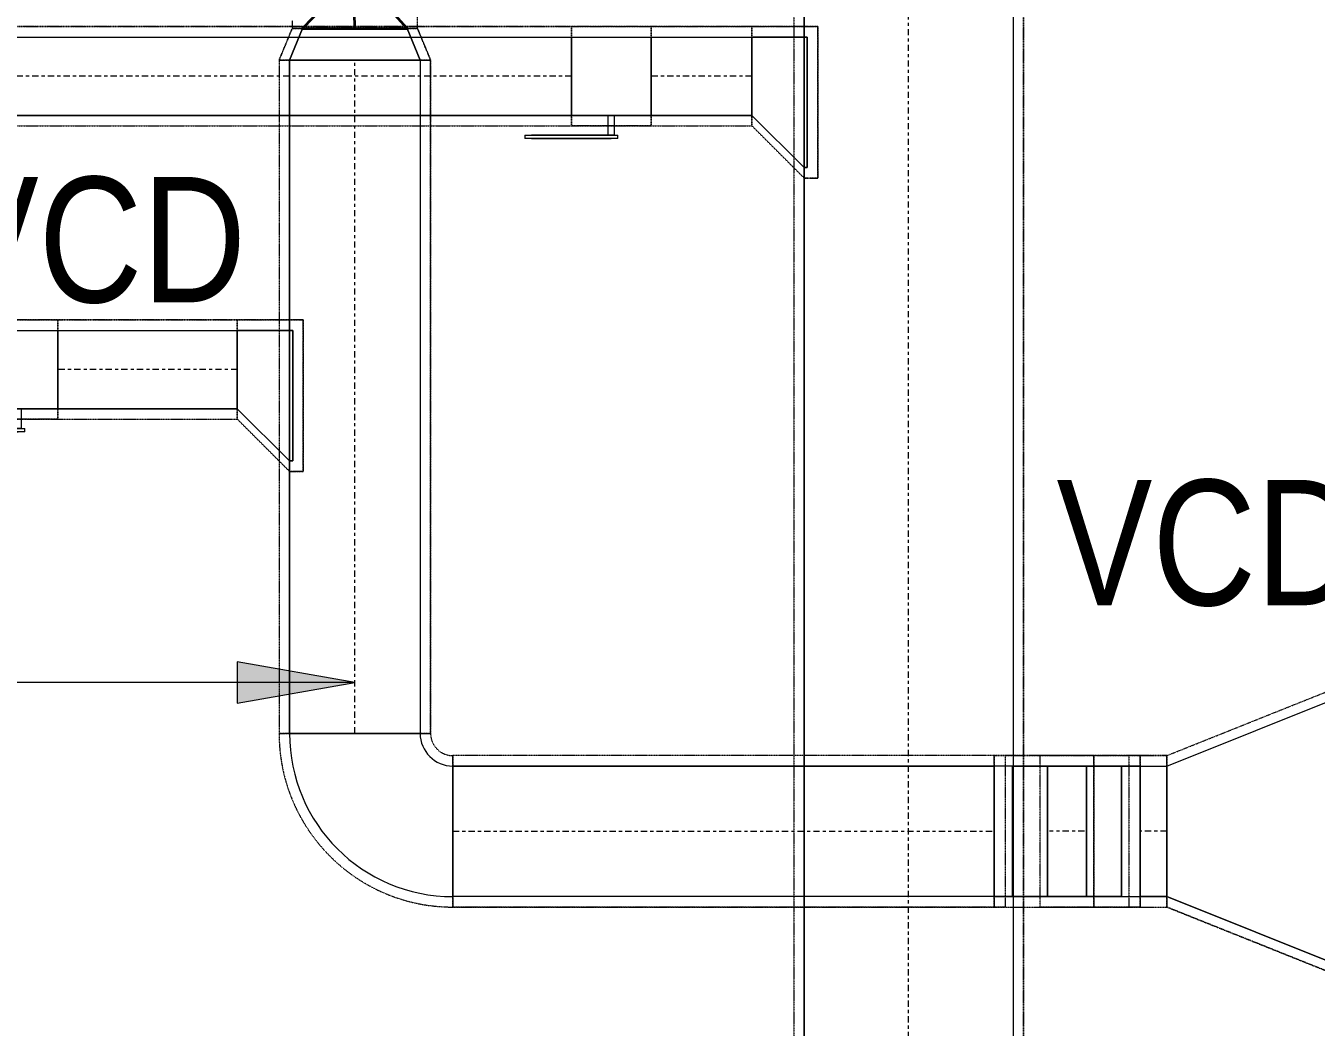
# Model space of a CAD drawing. Header units: inches. Extents: x -83664 to 20107, y -47222 to 19398.
# Drawn here: x -22907 to -20437, y -13495 to -11578 of the extents above; entities that cross this region are included whole.
import ezdxf

# ---------------------------------------------------------------- set-up
doc = ezdxf.new("R2010")
doc.units = ezdxf.units.IN
doc.header["$MEASUREMENT"] = 0
doc.linetypes.add('Center', pattern=[29.999999, 12, -6, 6, -6])
doc.linetypes.add('Hidden 0_50', pattern=[1.0584, 0.5292, -0.5292])
for name, color, linetype, lineweight in [('G-ANNO-TEXT', 7, 'Continuous', 9), ('M-HVAC-DUCT-CNTR', 7, 'Center', 9), ('M-HVAC-DUCT-IDEN', 7, 'Continuous', 18)]:
    doc.layers.add(name, color=color, linetype=linetype, lineweight=lineweight)
doc.layers.add('M-HVAC-DUCT', color=7, linetype='Continuous', lineweight=9, true_color=0xffe97f)
doc.layers.add('M-HVAC-DUCT-PATT', color=7, linetype='Continuous', lineweight=35, true_color=0x007f00)
doc.styles.add('Arial Narrow_21', font='ARIALN.TTF', dxfattribs={"height": 240})

# ---------------------------------------------------------------- blocks, each defined once
blk = doc.blocks.new('M_Rectangular Tap - Beveled - Standard-7247096-FIRST FLOOR AC CONDITIONING LAYOUT - PART A')
at = {"layer": 'M-HVAC-DUCT', "color": 6, "true_color": 0xff00ff}
for p, q in [((100, 75), (-6.096, 75)), ((-6.096, 75), (100, 75)), ((-6.096, 75), (-6.096, -175)), ((-6.096, -175), (-6.096, 75)), ((100, 75), (100, -75)), ((100, -75), (100, 75)), ((0, -175), (100, -75)), ((0, -175), (100, -75)), ((-6.096, -175), (0, -175)), ((0, -175), (-6.096, -175))]:
    blk.add_line(p, q, dxfattribs=at)
blk = doc.blocks.new('M_Rectangular to Round Transition - Angle - 45 Degree-7607740-FIRST FLOOR AC CONDITIONING LAYOUT - PART A')
at = {"layer": 'M-HVAC-DUCT', "color": 6, "true_color": 0xff00ff}
for p, q in [((0, 125), (60.4, 100)), ((60.4, 100), (0, 125)), ((0, 125), (0, -125)), ((0, -125), (0, 125)), ((60.4, 0), (60.4, 100)), ((60.4, 0), (60.4, 100)), ((60.4, -100), (60.4, 0)), ((60.4, -100), (60.4, 0)), ((0, -125), (60.4, -100)), ((60.4, -100), (0, -125))]:
    blk.add_line(p, q, dxfattribs=at)
blk = doc.blocks.new('M_Rectangular Transition - Length - Standard-8295169-FIRST FLOOR AC CONDITIONING LAYOUT - PART A')
at = {"layer": 'M-HVAC-DUCT', "color": 6, "true_color": 0xff00ff}
for p, q in [((0, 125), (375, 275)), ((0, 125), (375, 275)), ((375, -275), (375, 275)), ((375, 275), (375, -275)), ((0, 125), (0, -125)), ((0, -125), (0, 125)), ((0, -125), (375, -275)), ((375, -275), (0, -125))]:
    blk.add_line(p, q, dxfattribs=at)
blk = doc.blocks.new('M_Rec Tap - Beveled - Standard-7691862-FIRST FLOOR AC CONDITIONING LAYOUT - PART A')
at = {"layer": 'M-HVAC-DUCT', "color": 30, "true_color": 0xff7f00}
for p, q in [((100, 75), (-6.096, 75)), ((-6.096, 75), (100, 75)), ((-6.096, 75), (-6.096, -175)), ((-6.096, -175), (-6.096, 75)), ((100, 75), (100, -75)), ((100, -75), (100, 75)), ((0, -175), (100, -75)), ((0, -175), (100, -75)), ((-6.096, -175), (0, -175)), ((0, -175), (-6.096, -175))]:
    blk.add_line(p, q, dxfattribs=at)
blk = doc.blocks.new('TEMW-ME-DMP-Volume Control Damper - Standard-V106-FIRST FLOOR AC CONDITIONING LAYOUT - PART A')
at = {"layer": 'M-HVAC-DUCT', "color": 6, "true_color": 0xff00ff}
for p, q in [((-165.1, 113.1), (-165.1, 119.45)), ((-152.4, 119.45), (-165.1, 119.45)), ((-165.1, 113.1), (-152.4, 113.1)), ((0, 119.45), (-152.4, 119.45)), ((-152.4, 119.45), (0, 119.45)), ((0, 113.1), (-152.4, 113.1)), ((-152.4, 113.1), (0, 113.1)), ((-6.35, 75), (-6.35, 113.1)), ((6.35, 113.1), (-6.35, 113.1)), ((6.35, 113.1), (-6.35, 113.1)), ((12.7, 119.45), (0, 119.45)), ((0, 113.1), (12.7, 113.1)), ((6.35, 113.1), (6.35, 75)), ((12.7, 119.45), (12.7, 113.1)), ((-76.2, 75), (-76.2, -75)), ((-76.2, -75), (-76.2, 75)), ((76.2, 75), (-76.2, 75)), ((-76.2, 75), (76.2, 75)), ((-76.2, 75), (76.2, 75)), ((-6.35, 75), (6.35, 75)), ((-6.35, 75), (6.35, 75)), ((76.2, 75), (76.2, -75)), ((76.2, -75), (76.2, 75)), ((-76.2, -75), (76.2, -75)), ((-76.2, -75), (76.2, -75)), ((-76.2, -75), (76.2, -75))]:
    blk.add_line(p, q, dxfattribs=at)
blk = doc.blocks.new('TEMW-ME-DMP-Volume Control Damper - Standard-7421030-FIRST FLOOR AC CONDITIONING LAYOUT - PART A')
at = {"layer": 'M-HVAC-DUCT', "color": 30, "true_color": 0xff7f00}
for p, q in [((-165.1, 113.1), (-165.1, 119.45)), ((-152.4, 119.45), (-165.1, 119.45)), ((-165.1, 113.1), (-152.4, 113.1)), ((0, 119.45), (-152.4, 119.45)), ((-152.4, 119.45), (0, 119.45)), ((0, 113.1), (-152.4, 113.1)), ((-152.4, 113.1), (0, 113.1)), ((-6.35, 75), (-6.35, 113.1)), ((6.35, 113.1), (-6.35, 113.1)), ((6.35, 113.1), (-6.35, 113.1)), ((12.7, 119.45), (0, 119.45)), ((0, 113.1), (12.7, 113.1)), ((6.35, 113.1), (6.35, 75)), ((12.7, 119.45), (12.7, 113.1)), ((-76.2, 75), (-76.2, -75)), ((-76.2, -75), (-76.2, 75)), ((76.2, 75), (-76.2, 75)), ((-76.2, 75), (76.2, 75)), ((-76.2, 75), (76.2, 75)), ((-6.35, 75), (6.35, 75)), ((-6.35, 75), (6.35, 75)), ((76.2, 75), (76.2, -75)), ((76.2, -75), (76.2, 75)), ((-76.2, -75), (76.2, -75)), ((-76.2, -75), (76.2, -75)), ((-76.2, -75), (76.2, -75))]:
    blk.add_line(p, q, dxfattribs=at)
blk = doc.blocks.new('M_Rectangular Elbow - Radius - 0_75 W-9026172-FIRST FLOOR AC CONDITIONING LAYOUT - PART A')
at = {"layer": 'M-HVAC-DUCT', "color": 6, "true_color": 0xff00ff}
for p, q in [((130646.7, 85377), (130505.3, 85377)), ((130505.3, 85377), (130505.3, 85127)), ((130505.3, 85377), (130682.1, 85377)), ((130646.7, 85127), (130646.7, 85377)), ((130682.1, 85377), (130646.7, 85377)), ((130682.1, 85377), (130682.1, 85127)), ((130682.1, 85127), (130682.1, 85377)), ((130505.3, 85127), (130646.7, 85127)), ((130505.3, 85127), (130682.1, 85127)), ((130646.7, 85127), (130682.1, 85127))]:
    blk.add_line(p, q, dxfattribs=at)
blk = doc.blocks.new('M_Rectangular Elbow - Radius - 0_75 W-V60-FIRST FLOOR AC CONDITIONING LAYOUT - PART A')
at = {"layer": 'M-HVAC-DUCT', "color": 6, "true_color": 0xff00ff}
for p, q in [((-125, 187.5), (125, 187.5)), ((125, 187.5), (-125, 187.5)), ((-187.5, 125), (-187.5, -125)), ((-187.5, -125), (-187.5, 125))]:
    blk.add_line(p, q, dxfattribs=at)
for radius, end in [(62.5, 360), (62.5, 0), (312.5, 0), (312.5, 0)]:
    blk.add_arc((-187.5, 187.5), radius, 270, end, dxfattribs=at)
blk = doc.blocks.new('M_Rectangular Elbow - Radius - 0_75 W-V179-FIRST FLOOR AC CONDITIONING LAYOUT - PART A')
at = {"layer": 'M-HVAC-DUCT', "color": 6, "true_color": 0xff00ff}
for p, q in [((130402.8, 85127), (130402.8, 85377)), ((130402.8, 85377), (130402.8, 85127)), ((130438.2, 85377), (130402.8, 85377)), ((130579.6, 85377), (130402.8, 85377)), ((130438.2, 85127), (130438.2, 85377)), ((130438.2, 85377), (130579.6, 85377)), ((130579.6, 85377), (130579.6, 85127)), ((130402.8, 85127), (130438.2, 85127)), ((130579.6, 85127), (130402.8, 85127)), ((130579.6, 85127), (130438.2, 85127))]:
    blk.add_line(p, q, dxfattribs=at)
blk = doc.blocks.new('TEMW-SMBZ-HO-BM-HVAC-00002_rvt-1-FIRST FLOOR AC CONDITIONING LAYOUT - PART A')
at = {"layer": 'M-HVAC-DUCT', "color": 30, "linetype": 'Hidden 0_50', "true_color": 0xff7f00}
for p, q in [((130019.3, 87517.8), (130019.3, 83056.1)), ((130019.3, 87517.8), (130019.3, 83056.1)), ((130459.3, 83056.1), (130459.3, 87517.8)), ((130459.3, 87517.8), (130459.3, 83056.1)), ((129593.9, 86792.7), (126619.3, 86792.7)), ((126619.3, 86792.7), (129593.9, 86792.7)), ((129593.9, 86792.7), (129593.9, 86602.7)), ((129593.9, 86602.7), (129593.9, 86792.7)), ((129746.3, 86792.7), (129593.9, 86792.7)), ((129593.9, 86792.7), (129593.9, 86602.7)), ((129593.9, 86602.7), (129593.9, 86792.7)), ((129593.9, 86792.7), (129746.3, 86792.7)), ((129746.3, 86602.7), (129746.3, 86792.7)), ((129746.3, 86792.7), (129746.3, 86602.7)), ((129746.3, 86792.7), (129746.3, 86602.7)), ((129746.3, 86602.7), (129746.3, 86792.7)), ((129939.3, 86792.7), (129746.3, 86792.7)), ((129746.3, 86792.7), (129939.3, 86792.7)), ((129939.3, 86792.7), (130065.3, 86792.7)), ((129939.3, 86602.7), (129939.3, 86792.7)), ((129939.3, 86792.7), (129939.3, 86602.7)), ((130065.3, 86792.7), (129939.3, 86792.7)), ((129939.3, 86792.7), (129939.3, 86602.7)), ((129939.3, 86602.7), (129939.3, 86792.7)), ((130065.3, 86792.7), (130065.3, 86502.7)), ((130065.3, 86502.7), (130065.3, 86792.7)), ((126619.3, 86602.7), (129593.9, 86602.7)), ((126619.3, 86602.7), (129593.9, 86602.7)), ((129593.9, 86602.7), (129746.3, 86602.7)), ((129746.3, 86602.7), (129593.9, 86602.7)), ((129746.3, 86602.7), (129939.3, 86602.7)), ((129746.3, 86602.7), (129939.3, 86602.7)), ((130039.3, 86502.7), (129939.3, 86602.7)), ((129939.3, 86602.7), (130039.3, 86502.7)), ((130065.3, 86502.7), (130039.3, 86502.7)), ((130039.3, 86502.7), (130065.3, 86502.7))]:
    blk.add_line(p, q, dxfattribs=at)
at = {"layer": 'M-HVAC-DUCT', "color": 30, "true_color": 0xff7f00}
for p, q in [((130039.3, 83056.1), (130039.3, 87517.8)), ((130039.3, 87517.8), (130039.3, 83056.1)), ((130439.3, 87517.8), (130439.3, 83056.1)), ((130439.3, 87517.8), (130439.3, 83056.1)), ((126619.3, 86772.7), (129593.9, 86772.7)), ((126619.3, 86772.7), (129593.9, 86772.7)), ((129593.9, 86622.7), (129593.9, 86772.7)), ((129593.9, 86772.7), (129593.9, 86622.7)), ((129746.3, 86622.7), (129746.3, 86772.7)), ((129746.3, 86772.7), (129746.3, 86622.7)), ((129746.3, 86772.7), (129939.3, 86772.7)), ((129746.3, 86772.7), (129939.3, 86772.7)), ((129939.3, 86622.7), (129939.3, 86772.7)), ((129939.3, 86772.7), (129939.3, 86622.7)), ((130039.3, 86772.7), (130039.3, 86522.7)), ((130039.3, 86772.7), (130045.3, 86772.7)), ((130045.3, 86772.7), (130039.3, 86772.7)), ((130039.3, 86772.7), (130039.3, 86522.7)), ((130045.3, 86772.7), (130045.3, 86522.7)), ((130045.3, 86772.7), (130045.3, 86522.7)), ((129593.9, 86622.7), (126619.3, 86622.7)), ((126619.3, 86622.7), (129593.9, 86622.7)), ((129939.3, 86622.7), (129746.3, 86622.7)), ((129746.3, 86622.7), (129939.3, 86622.7)), ((130045.3, 86522.7), (130039.3, 86522.7)), ((130039.3, 86522.7), (130045.3, 86522.7))]:
    blk.add_line(p, q, dxfattribs=at)
at = {"layer": 'M-HVAC-DUCT', "color": 6, "linetype": 'Hidden 0_50', "true_color": 0xff00ff}
for p, q in [((129299.4, 86788.9), (129299.4, 86812.1)), ((129034.4, 86728.5), (129059.4, 86788.9)), ((129059.4, 86788.9), (129034.4, 86728.5)), ((129059.4, 86804.7), (129059.4, 86788.9)), ((129059.4, 86788.9), (129299.4, 86788.9)), ((129059.4, 86788.9), (129299.4, 86788.9)), ((129179.4, 86788.9), (129059.4, 86788.9)), ((129179.4, 86788.9), (129059.4, 86788.9)), ((129299.4, 86788.9), (129179.4, 86788.9)), ((129299.4, 86788.9), (129179.4, 86788.9)), ((129324.4, 86728.5), (129299.4, 86788.9)), ((129299.4, 86788.9), (129324.4, 86728.5)), ((129324.4, 86728.5), (129034.4, 86728.5)), ((129034.4, 86728.5), (129324.4, 86728.5)), ((129034.4, 86728.5), (129034.4, 85439.5)), ((129034.4, 86728.5), (129034.4, 85439.5)), ((129324.4, 86728.5), (129034.4, 86728.5)), ((129034.4, 86728.5), (129324.4, 86728.5)), ((129324.4, 85439.5), (129324.4, 86728.5)), ((129324.4, 86728.5), (129324.4, 85439.5)), ((128611, 86231.1), (128458.6, 86231.1)), ((128458.6, 86231.1), (128611, 86231.1)), ((128611, 86041.1), (128611, 86231.1)), ((128611, 86231.1), (128611, 86041.1)), ((128611, 86231.1), (128611, 86041.1)), ((128611, 86041.1), (128611, 86231.1)), ((128954.4, 86231.1), (128611, 86231.1)), ((128611, 86231.1), (128954.4, 86231.1)), ((128954.4, 86231.1), (129080.4, 86231.1)), ((128954.4, 86041.1), (128954.4, 86231.1)), ((128954.4, 86231.1), (128954.4, 86041.1)), ((129080.4, 86231.1), (128954.4, 86231.1)), ((128954.4, 86231.1), (128954.4, 86041.1)), ((128954.4, 86041.1), (128954.4, 86231.1)), ((129080.4, 86231.1), (129080.4, 85941.1)), ((129080.4, 85941.1), (129080.4, 86231.1)), ((128458.6, 86041.1), (128611, 86041.1)), ((128611, 86041.1), (128458.6, 86041.1)), ((128611, 86041.1), (128954.4, 86041.1)), ((128611, 86041.1), (128954.4, 86041.1)), ((129054.4, 85941.1), (128954.4, 86041.1)), ((128954.4, 86041.1), (129054.4, 85941.1)), ((129080.4, 85941.1), (129054.4, 85941.1)), ((129054.4, 85941.1), (129080.4, 85941.1)), ((130733.4, 85397), (131108.4, 85547)), ((130733.4, 85397), (131108.4, 85547)), ((129324.4, 85439.5), (129034.4, 85439.5)), ((129034.4, 85439.5), (129324.4, 85439.5)), ((129324.4, 85439.5), (129034.4, 85439.5)), ((129034.4, 85439.5), (129324.4, 85439.5)), ((129366.9, 85107), (129366.9, 85397)), ((129366.9, 85397), (129366.9, 85107)), ((130402.8, 85397), (129366.9, 85397)), ((130402.8, 85397), (129366.9, 85397)), ((129366.9, 85107), (129366.9, 85397)), ((129366.9, 85397), (129366.9, 85107)), ((130402.8, 85107), (130402.8, 85397)), ((130402.8, 85397), (130402.8, 85107)), ((130593.8, 85397), (130402.8, 85397)), ((130402.8, 85397), (130424, 85397)), ((130402.8, 85107), (130402.8, 85397)), ((130402.8, 85397), (130402.8, 85107)), ((130593.8, 85397), (130424, 85397)), ((130424, 85397), (130424, 85107)), ((130424, 85397), (130491.2, 85397)), ((130593.8, 85397), (130424, 85397)), ((130424, 85397), (130424, 85107)), ((130682.1, 85397), (130491.2, 85397)), ((130491.2, 85397), (130660.9, 85397)), ((130491.2, 85107), (130491.2, 85397)), ((130491.2, 85107), (130491.2, 85397)), ((130491.2, 85397), (130660.9, 85397)), ((130593.8, 85107), (130593.8, 85397)), ((130660.9, 85397), (130593.8, 85397)), ((130593.8, 85397), (130593.8, 85107)), ((130660.9, 85397), (130682.1, 85397)), ((130660.9, 85397), (130660.9, 85107)), ((130660.9, 85397), (130660.9, 85107)), ((130682.1, 85397), (130682.1, 85107)), ((130682.1, 85107), (130682.1, 85397)), ((130733.4, 85397), (130682.1, 85397)), ((130682.1, 85397), (130733.4, 85397)), ((130682.1, 85107), (130682.1, 85397)), ((130682.1, 85107), (130682.1, 85397)), ((130733.4, 85397), (130733.4, 85107)), ((130733.4, 85107), (130733.4, 85397)), ((130733.4, 85397), (130733.4, 85107)), ((130733.4, 85107), (130733.4, 85397)), ((129366.9, 85107), (130402.8, 85107)), ((130402.8, 85107), (129366.9, 85107)), ((130424, 85107), (130402.8, 85107)), ((130402.8, 85107), (130593.8, 85107)), ((130424, 85107), (130593.8, 85107)), ((130424, 85107), (130491.2, 85107)), ((130424, 85107), (130593.8, 85107)), ((130660.9, 85107), (130491.2, 85107)), ((130491.2, 85107), (130682.1, 85107)), ((130660.9, 85107), (130491.2, 85107)), ((130593.8, 85107), (130660.9, 85107)), ((130682.1, 85107), (130660.9, 85107)), ((130682.1, 85107), (130733.4, 85107)), ((130682.1, 85107), (130733.4, 85107)), ((130733.4, 85107), (131108.4, 84957)), ((131108.4, 84957), (130733.4, 85107))]:
    blk.add_line(p, q, dxfattribs=at)
at = {"layer": 'M-HVAC-DUCT', "color": 6, "true_color": 0xff00ff}
for p, q in [((129054.4, 86728.5), (129304.4, 86728.5)), ((129304.4, 86728.5), (129054.4, 86728.5)), ((129054.4, 85439.5), (129054.4, 86728.5)), ((129054.4, 86728.5), (129054.4, 85439.5)), ((129304.4, 86728.5), (129304.4, 85439.5)), ((129304.4, 86728.5), (129304.4, 85439.5)), ((128611, 86061.1), (128611, 86211.1)), ((128611, 86211.1), (128611, 86061.1)), ((128611, 86211.1), (128954.4, 86211.1)), ((128611, 86211.1), (128954.4, 86211.1)), ((128954.4, 86061.1), (128954.4, 86211.1)), ((128954.4, 86211.1), (128954.4, 86061.1)), ((129054.4, 86211.1), (129054.4, 85961.1)), ((129054.4, 86211.1), (129060.4, 86211.1)), ((129060.4, 86211.1), (129054.4, 86211.1)), ((129054.4, 85961.1), (129054.4, 86211.1)), ((129060.4, 86211.1), (129060.4, 85961.1)), ((129060.4, 85961.1), (129060.4, 86211.1)), ((128954.4, 86061.1), (128611, 86061.1)), ((128611, 86061.1), (128954.4, 86061.1)), ((129060.4, 85961.1), (129054.4, 85961.1)), ((129054.4, 85961.1), (129060.4, 85961.1)), ((129054.4, 85439.5), (129304.4, 85439.5)), ((129304.4, 85439.5), (129054.4, 85439.5)), ((129366.9, 85377), (129366.9, 85127)), ((129366.9, 85127), (129366.9, 85377)), ((129366.9, 85377), (130402.8, 85377)), ((130402.8, 85377), (129366.9, 85377)), ((130402.8, 85377), (130402.8, 85127)), ((130402.8, 85127), (130402.8, 85377)), ((130579.6, 85377), (130438.2, 85377)), ((130438.2, 85377), (130438.2, 85127)), ((130438.2, 85377), (130505.3, 85377)), ((130505.3, 85127), (130505.3, 85377)), ((130505.3, 85377), (130646.7, 85377)), ((130579.6, 85127), (130579.6, 85377)), ((130579.6, 85377), (130646.7, 85377)), ((130646.7, 85377), (130646.7, 85127)), ((130682.1, 85127), (130682.1, 85377)), ((130682.1, 85377), (130682.1, 85127)), ((130682.1, 85377), (130733.4, 85377)), ((130682.1, 85377), (130733.4, 85377)), ((130733.4, 85127), (130733.4, 85377)), ((130733.4, 85377), (130733.4, 85127)), ((130402.8, 85127), (129366.9, 85127)), ((130402.8, 85127), (129366.9, 85127)), ((130438.2, 85127), (130579.6, 85127)), ((130505.3, 85127), (130438.2, 85127)), ((130646.7, 85127), (130505.3, 85127)), ((130579.6, 85127), (130646.7, 85127)), ((130733.4, 85127), (130682.1, 85127)), ((130682.1, 85127), (130733.4, 85127))]:
    blk.add_line(p, q, dxfattribs=at)
at = {"layer": 'M-HVAC-DUCT', "color": 6, "linetype": 'Hidden 0_50', "true_color": 0xff00ff}
for radius in [332.5, 332.5, 42.5, 42.5]:
    blk.add_arc((129366.9, 85439.5), radius, 180, 270, dxfattribs=at)
at = {"layer": 'M-HVAC-DUCT-CNTR', "color": 30, "true_color": 0xff7f00}
for p, q in [((130239.3, 83056.1), (130239.3, 87517.8)), ((129593.9, 86697.7), (126619.3, 86697.7)), ((129939.3, 86697.7), (129746.3, 86697.7))]:
    blk.add_line(p, q, dxfattribs=at)
at = {"layer": 'M-HVAC-DUCT-CNTR', "color": 6, "true_color": 0xff00ff}
for p, q in [((129179.4, 85439.5), (129179.4, 86728.5)), ((128954.4, 86136.1), (128611, 86136.1)), ((129366.9, 85252), (130402.8, 85252)), ((130576, 85252), (130508.9, 85252)), ((130733.4, 85252), (130682.1, 85252))]:
    blk.add_line(p, q, dxfattribs=at)
at = {"layer": 'M-HVAC-DUCT-CNTR', "color": 6, "linetype": 'Continuous', "lineweight": 35, "true_color": 0xff00ff}
blk.add_open_spline([(129179.4, 86788.9), (129179.4, 87126.5), (129019.4, 87330.2), (129019.4, 87330.2)], degree=3, dxfattribs=at)
at = {"layer": 'M-HVAC-DUCT-PATT', "color": 6, "true_color": 0xff00ff}
for p, q in [((129079.4, 86788.9), (129151.8, 86864.4)), ((129279.4, 86788.9), (129208.4, 86868.3)), ((129079.4, 86788.9), (129279.4, 86788.9)), ((129079.4, 86788.9), (129279.4, 86788.9))]:
    blk.add_line(p, q, dxfattribs=at)
at = {"layer": 'M-HVAC-DUCT', "color": 6, "linetype": 'Hidden 0_50', "lineweight": 9, "true_color": 0xff00ff}
for name, p, rotation in [('M_Rectangular to Round Transition - Angle - 45 Degree-7607740-FIRST FLOOR AC CONDITIONING LAYOUT - PART A', (129179.4, 86728.5), 90), ('M_Rectangular Elbow - Radius - 0_75 W-V60-FIRST FLOOR AC CONDITIONING LAYOUT - PART A', (129179.4, 85252), 270)]:
    blk.add_blockref(name, p, dxfattribs=dict(at, rotation=rotation))
at = {"layer": 'M-HVAC-DUCT', "color": 6, "linetype": 'Hidden 0_50', "lineweight": 9, "true_color": 0xff00ff, "extrusion": (0, 0, -1), "rotation": 180}
for name, p in [('TEMW-ME-DMP-Volume Control Damper - Standard-7421030-FIRST FLOOR AC CONDITIONING LAYOUT - PART A', (-129670.1, 86697.7)), ('TEMW-ME-DMP-Volume Control Damper - Standard-V106-FIRST FLOOR AC CONDITIONING LAYOUT - PART A', (-128534.8, 86136.1))]:
    blk.add_blockref(name, p, dxfattribs=at)
at = {"layer": 'M-HVAC-DUCT', "color": 6, "linetype": 'Hidden 0_50', "lineweight": 9, "true_color": 0xff00ff, "extrusion": (0, 0, -1)}
for name, p in [('M_Rec Tap - Beveled - Standard-7691862-FIRST FLOOR AC CONDITIONING LAYOUT - PART A', (-130039.3, 86697.7)), ('M_Rectangular Tap - Beveled - Standard-7247096-FIRST FLOOR AC CONDITIONING LAYOUT - PART A', (-129054.4, 86136.1))]:
    blk.add_blockref(name, p, dxfattribs=at)
at = {"layer": 'M-HVAC-DUCT', "color": 6, "linetype": 'Hidden 0_50', "lineweight": 9, "true_color": 0xff00ff}
for name, p in [('M_Rectangular Transition - Length - Standard-8295169-FIRST FLOOR AC CONDITIONING LAYOUT - PART A', (130733.4, 85252)), ('M_Rectangular Elbow - Radius - 0_75 W-V179-FIRST FLOOR AC CONDITIONING LAYOUT - PART A', (0, 0)), ('M_Rectangular Elbow - Radius - 0_75 W-9026172-FIRST FLOOR AC CONDITIONING LAYOUT - PART A', (0, 0))]:
    blk.add_blockref(name, p, dxfattribs=at)
blk = doc.blocks.new('TEMW-SMBZ-HO-BM-HVAC-00002_rvt-2-FIRST FLOOR AC CONDITIONING LAYOUT - PART A')
at = {"layer": 'M-HVAC-DUCT', "color": 30, "linetype": 'Hidden 0_50', "true_color": 0xff7f00}
for p, q in [((130019.3, 87517.8), (130019.3, 83056.1)), ((130019.3, 87517.8), (130019.3, 83056.1)), ((130459.3, 83056.1), (130459.3, 87517.8)), ((130459.3, 87517.8), (130459.3, 83056.1)), ((129593.9, 86792.7), (126619.3, 86792.7)), ((126619.3, 86792.7), (129593.9, 86792.7)), ((129593.9, 86792.7), (129593.9, 86602.7)), ((129593.9, 86602.7), (129593.9, 86792.7)), ((129746.3, 86792.7), (129593.9, 86792.7)), ((129593.9, 86792.7), (129593.9, 86602.7)), ((129593.9, 86602.7), (129593.9, 86792.7)), ((129593.9, 86792.7), (129746.3, 86792.7)), ((129746.3, 86602.7), (129746.3, 86792.7)), ((129746.3, 86792.7), (129746.3, 86602.7)), ((129746.3, 86792.7), (129746.3, 86602.7)), ((129746.3, 86602.7), (129746.3, 86792.7)), ((129939.3, 86792.7), (129746.3, 86792.7)), ((129746.3, 86792.7), (129939.3, 86792.7)), ((129939.3, 86792.7), (130065.3, 86792.7)), ((129939.3, 86602.7), (129939.3, 86792.7)), ((129939.3, 86792.7), (129939.3, 86602.7)), ((130065.3, 86792.7), (129939.3, 86792.7)), ((129939.3, 86792.7), (129939.3, 86602.7)), ((129939.3, 86602.7), (129939.3, 86792.7)), ((130065.3, 86792.7), (130065.3, 86502.7)), ((130065.3, 86502.7), (130065.3, 86792.7)), ((126619.3, 86602.7), (129593.9, 86602.7)), ((126619.3, 86602.7), (129593.9, 86602.7)), ((129593.9, 86602.7), (129746.3, 86602.7)), ((129746.3, 86602.7), (129593.9, 86602.7)), ((129746.3, 86602.7), (129939.3, 86602.7)), ((129746.3, 86602.7), (129939.3, 86602.7)), ((130039.3, 86502.7), (129939.3, 86602.7)), ((129939.3, 86602.7), (130039.3, 86502.7)), ((130065.3, 86502.7), (130039.3, 86502.7)), ((130039.3, 86502.7), (130065.3, 86502.7))]:
    blk.add_line(p, q, dxfattribs=at)
at = {"layer": 'M-HVAC-DUCT', "color": 30, "true_color": 0xff7f00}
for p, q in [((130039.3, 83056.1), (130039.3, 87517.8)), ((130039.3, 87517.8), (130039.3, 83056.1)), ((130439.3, 87517.8), (130439.3, 83056.1)), ((130439.3, 87517.8), (130439.3, 83056.1)), ((126619.3, 86772.7), (129593.9, 86772.7)), ((126619.3, 86772.7), (129593.9, 86772.7)), ((129593.9, 86622.7), (129593.9, 86772.7)), ((129593.9, 86772.7), (129593.9, 86622.7)), ((129746.3, 86622.7), (129746.3, 86772.7)), ((129746.3, 86772.7), (129746.3, 86622.7)), ((129746.3, 86772.7), (129939.3, 86772.7)), ((129746.3, 86772.7), (129939.3, 86772.7)), ((129939.3, 86622.7), (129939.3, 86772.7)), ((129939.3, 86772.7), (129939.3, 86622.7)), ((130039.3, 86772.7), (130039.3, 86522.7)), ((130039.3, 86772.7), (130045.3, 86772.7)), ((130045.3, 86772.7), (130039.3, 86772.7)), ((130039.3, 86772.7), (130039.3, 86522.7)), ((130045.3, 86772.7), (130045.3, 86522.7)), ((130045.3, 86772.7), (130045.3, 86522.7)), ((129593.9, 86622.7), (126619.3, 86622.7)), ((126619.3, 86622.7), (129593.9, 86622.7)), ((129939.3, 86622.7), (129746.3, 86622.7)), ((129746.3, 86622.7), (129939.3, 86622.7)), ((130045.3, 86522.7), (130039.3, 86522.7)), ((130039.3, 86522.7), (130045.3, 86522.7))]:
    blk.add_line(p, q, dxfattribs=at)
at = {"layer": 'M-HVAC-DUCT', "color": 6, "linetype": 'Hidden 0_50', "true_color": 0xff00ff}
for p, q in [((129299.4, 86788.9), (129299.4, 86812.1)), ((129034.4, 86728.5), (129059.4, 86788.9)), ((129059.4, 86788.9), (129034.4, 86728.5)), ((129059.4, 86804.7), (129059.4, 86788.9)), ((129059.4, 86788.9), (129299.4, 86788.9)), ((129059.4, 86788.9), (129299.4, 86788.9)), ((129179.4, 86788.9), (129059.4, 86788.9)), ((129179.4, 86788.9), (129059.4, 86788.9)), ((129299.4, 86788.9), (129179.4, 86788.9)), ((129299.4, 86788.9), (129179.4, 86788.9)), ((129324.4, 86728.5), (129299.4, 86788.9)), ((129299.4, 86788.9), (129324.4, 86728.5)), ((129324.4, 86728.5), (129034.4, 86728.5)), ((129034.4, 86728.5), (129324.4, 86728.5)), ((129034.4, 86728.5), (129034.4, 85439.5)), ((129034.4, 86728.5), (129034.4, 85439.5)), ((129324.4, 86728.5), (129034.4, 86728.5)), ((129034.4, 86728.5), (129324.4, 86728.5)), ((129324.4, 85439.5), (129324.4, 86728.5)), ((129324.4, 86728.5), (129324.4, 85439.5)), ((128611, 86231.1), (128458.6, 86231.1)), ((128458.6, 86231.1), (128611, 86231.1)), ((128611, 86041.1), (128611, 86231.1)), ((128611, 86231.1), (128611, 86041.1)), ((128611, 86231.1), (128611, 86041.1)), ((128611, 86041.1), (128611, 86231.1)), ((128954.4, 86231.1), (128611, 86231.1)), ((128611, 86231.1), (128954.4, 86231.1)), ((128954.4, 86231.1), (129080.4, 86231.1)), ((128954.4, 86041.1), (128954.4, 86231.1)), ((128954.4, 86231.1), (128954.4, 86041.1)), ((129080.4, 86231.1), (128954.4, 86231.1)), ((128954.4, 86231.1), (128954.4, 86041.1)), ((128954.4, 86041.1), (128954.4, 86231.1)), ((129080.4, 86231.1), (129080.4, 85941.1)), ((129080.4, 85941.1), (129080.4, 86231.1)), ((128458.6, 86041.1), (128611, 86041.1)), ((128611, 86041.1), (128458.6, 86041.1)), ((128611, 86041.1), (128954.4, 86041.1)), ((128611, 86041.1), (128954.4, 86041.1)), ((129054.4, 85941.1), (128954.4, 86041.1)), ((128954.4, 86041.1), (129054.4, 85941.1)), ((129080.4, 85941.1), (129054.4, 85941.1)), ((129054.4, 85941.1), (129080.4, 85941.1)), ((130733.4, 85397), (131108.4, 85547)), ((130733.4, 85397), (131108.4, 85547)), ((129324.4, 85439.5), (129034.4, 85439.5)), ((129034.4, 85439.5), (129324.4, 85439.5)), ((129324.4, 85439.5), (129034.4, 85439.5)), ((129034.4, 85439.5), (129324.4, 85439.5)), ((129366.9, 85107), (129366.9, 85397)), ((129366.9, 85397), (129366.9, 85107)), ((130402.8, 85397), (129366.9, 85397)), ((130402.8, 85397), (129366.9, 85397)), ((129366.9, 85107), (129366.9, 85397)), ((129366.9, 85397), (129366.9, 85107)), ((130402.8, 85107), (130402.8, 85397)), ((130402.8, 85397), (130402.8, 85107)), ((130593.8, 85397), (130402.8, 85397)), ((130402.8, 85397), (130424, 85397)), ((130402.8, 85107), (130402.8, 85397)), ((130402.8, 85397), (130402.8, 85107)), ((130593.8, 85397), (130424, 85397)), ((130424, 85397), (130424, 85107)), ((130424, 85397), (130491.2, 85397)), ((130593.8, 85397), (130424, 85397)), ((130424, 85397), (130424, 85107)), ((130682.1, 85397), (130491.2, 85397)), ((130491.2, 85397), (130660.9, 85397)), ((130491.2, 85107), (130491.2, 85397)), ((130491.2, 85107), (130491.2, 85397)), ((130491.2, 85397), (130660.9, 85397)), ((130593.8, 85107), (130593.8, 85397)), ((130660.9, 85397), (130593.8, 85397)), ((130593.8, 85397), (130593.8, 85107)), ((130660.9, 85397), (130682.1, 85397)), ((130660.9, 85397), (130660.9, 85107)), ((130660.9, 85397), (130660.9, 85107)), ((130682.1, 85397), (130682.1, 85107)), ((130682.1, 85107), (130682.1, 85397)), ((130733.4, 85397), (130682.1, 85397)), ((130682.1, 85397), (130733.4, 85397)), ((130682.1, 85107), (130682.1, 85397)), ((130682.1, 85107), (130682.1, 85397)), ((130733.4, 85397), (130733.4, 85107)), ((130733.4, 85107), (130733.4, 85397)), ((130733.4, 85397), (130733.4, 85107)), ((130733.4, 85107), (130733.4, 85397)), ((129366.9, 85107), (130402.8, 85107)), ((130402.8, 85107), (129366.9, 85107)), ((130424, 85107), (130402.8, 85107)), ((130402.8, 85107), (130593.8, 85107)), ((130424, 85107), (130593.8, 85107)), ((130424, 85107), (130491.2, 85107)), ((130424, 85107), (130593.8, 85107)), ((130660.9, 85107), (130491.2, 85107)), ((130491.2, 85107), (130682.1, 85107)), ((130660.9, 85107), (130491.2, 85107)), ((130593.8, 85107), (130660.9, 85107)), ((130682.1, 85107), (130660.9, 85107)), ((130682.1, 85107), (130733.4, 85107)), ((130682.1, 85107), (130733.4, 85107)), ((130733.4, 85107), (131108.4, 84957)), ((131108.4, 84957), (130733.4, 85107))]:
    blk.add_line(p, q, dxfattribs=at)
at = {"layer": 'M-HVAC-DUCT', "color": 6, "true_color": 0xff00ff}
for p, q in [((129054.4, 86728.5), (129304.4, 86728.5)), ((129304.4, 86728.5), (129054.4, 86728.5)), ((129054.4, 85439.5), (129054.4, 86728.5)), ((129054.4, 86728.5), (129054.4, 85439.5)), ((129304.4, 86728.5), (129304.4, 85439.5)), ((129304.4, 86728.5), (129304.4, 85439.5)), ((128611, 86061.1), (128611, 86211.1)), ((128611, 86211.1), (128611, 86061.1)), ((128611, 86211.1), (128954.4, 86211.1)), ((128611, 86211.1), (128954.4, 86211.1)), ((128954.4, 86061.1), (128954.4, 86211.1)), ((128954.4, 86211.1), (128954.4, 86061.1)), ((129054.4, 86211.1), (129054.4, 85961.1)), ((129054.4, 86211.1), (129060.4, 86211.1)), ((129060.4, 86211.1), (129054.4, 86211.1)), ((129054.4, 85961.1), (129054.4, 86211.1)), ((129060.4, 86211.1), (129060.4, 85961.1)), ((129060.4, 85961.1), (129060.4, 86211.1)), ((128954.4, 86061.1), (128611, 86061.1)), ((128611, 86061.1), (128954.4, 86061.1)), ((129060.4, 85961.1), (129054.4, 85961.1)), ((129054.4, 85961.1), (129060.4, 85961.1)), ((129054.4, 85439.5), (129304.4, 85439.5)), ((129304.4, 85439.5), (129054.4, 85439.5)), ((129366.9, 85377), (129366.9, 85127)), ((129366.9, 85127), (129366.9, 85377)), ((129366.9, 85377), (130402.8, 85377)), ((130402.8, 85377), (129366.9, 85377)), ((130402.8, 85377), (130402.8, 85127)), ((130402.8, 85127), (130402.8, 85377)), ((130579.6, 85377), (130438.2, 85377)), ((130438.2, 85377), (130438.2, 85127)), ((130438.2, 85377), (130505.3, 85377)), ((130505.3, 85127), (130505.3, 85377)), ((130505.3, 85377), (130646.7, 85377)), ((130579.6, 85127), (130579.6, 85377)), ((130579.6, 85377), (130646.7, 85377)), ((130646.7, 85377), (130646.7, 85127)), ((130682.1, 85127), (130682.1, 85377)), ((130682.1, 85377), (130682.1, 85127)), ((130682.1, 85377), (130733.4, 85377)), ((130682.1, 85377), (130733.4, 85377)), ((130733.4, 85127), (130733.4, 85377)), ((130733.4, 85377), (130733.4, 85127)), ((130402.8, 85127), (129366.9, 85127)), ((130402.8, 85127), (129366.9, 85127)), ((130438.2, 85127), (130579.6, 85127)), ((130505.3, 85127), (130438.2, 85127)), ((130646.7, 85127), (130505.3, 85127)), ((130579.6, 85127), (130646.7, 85127)), ((130733.4, 85127), (130682.1, 85127)), ((130682.1, 85127), (130733.4, 85127))]:
    blk.add_line(p, q, dxfattribs=at)
at = {"layer": 'M-HVAC-DUCT', "color": 6, "linetype": 'Hidden 0_50', "true_color": 0xff00ff}
for radius in [332.5, 332.5, 42.5, 42.5]:
    blk.add_arc((129366.9, 85439.5), radius, 180, 270, dxfattribs=at)
at = {"layer": 'M-HVAC-DUCT-CNTR', "color": 30, "true_color": 0xff7f00}
for p, q in [((130239.3, 83056.1), (130239.3, 87517.8)), ((129593.9, 86697.7), (126619.3, 86697.7)), ((129939.3, 86697.7), (129746.3, 86697.7))]:
    blk.add_line(p, q, dxfattribs=at)
at = {"layer": 'M-HVAC-DUCT-CNTR', "color": 6, "true_color": 0xff00ff}
for p, q in [((129179.4, 85439.5), (129179.4, 86728.5)), ((128954.4, 86136.1), (128611, 86136.1)), ((129366.9, 85252), (130402.8, 85252)), ((130576, 85252), (130508.9, 85252)), ((130733.4, 85252), (130682.1, 85252))]:
    blk.add_line(p, q, dxfattribs=at)
at = {"layer": 'M-HVAC-DUCT-CNTR', "color": 6, "linetype": 'Continuous', "lineweight": 35, "true_color": 0xff00ff}
blk.add_open_spline([(129179.4, 86788.9), (129179.4, 87126.5), (129019.4, 87330.2), (129019.4, 87330.2)], degree=3, dxfattribs=at)
at = {"layer": 'M-HVAC-DUCT-PATT', "color": 6, "true_color": 0xff00ff}
for p, q in [((129079.4, 86788.9), (129151.8, 86864.4)), ((129279.4, 86788.9), (129208.4, 86868.3)), ((129079.4, 86788.9), (129279.4, 86788.9)), ((129079.4, 86788.9), (129279.4, 86788.9))]:
    blk.add_line(p, q, dxfattribs=at)
at = {"layer": 'M-HVAC-DUCT', "color": 6, "linetype": 'Hidden 0_50', "lineweight": 9, "true_color": 0xff00ff}
for name, p, rotation in [('M_Rectangular to Round Transition - Angle - 45 Degree-7607740-FIRST FLOOR AC CONDITIONING LAYOUT - PART A', (129179.4, 86728.5), 90), ('M_Rectangular Elbow - Radius - 0_75 W-V60-FIRST FLOOR AC CONDITIONING LAYOUT - PART A', (129179.4, 85252), 270)]:
    blk.add_blockref(name, p, dxfattribs=dict(at, rotation=rotation))
at = {"layer": 'M-HVAC-DUCT', "color": 6, "linetype": 'Hidden 0_50', "lineweight": 9, "true_color": 0xff00ff, "extrusion": (0, 0, -1), "rotation": 180}
for name, p in [('TEMW-ME-DMP-Volume Control Damper - Standard-7421030-FIRST FLOOR AC CONDITIONING LAYOUT - PART A', (-129670.1, 86697.7)), ('TEMW-ME-DMP-Volume Control Damper - Standard-V106-FIRST FLOOR AC CONDITIONING LAYOUT - PART A', (-128534.8, 86136.1))]:
    blk.add_blockref(name, p, dxfattribs=at)
at = {"layer": 'M-HVAC-DUCT', "color": 6, "linetype": 'Hidden 0_50', "lineweight": 9, "true_color": 0xff00ff, "extrusion": (0, 0, -1)}
for name, p in [('M_Rec Tap - Beveled - Standard-7691862-FIRST FLOOR AC CONDITIONING LAYOUT - PART A', (-130039.3, 86697.7)), ('M_Rectangular Tap - Beveled - Standard-7247096-FIRST FLOOR AC CONDITIONING LAYOUT - PART A', (-129054.4, 86136.1))]:
    blk.add_blockref(name, p, dxfattribs=at)
at = {"layer": 'M-HVAC-DUCT', "color": 6, "linetype": 'Hidden 0_50', "lineweight": 9, "true_color": 0xff00ff}
for name, p in [('M_Rectangular Transition - Length - Standard-8295169-FIRST FLOOR AC CONDITIONING LAYOUT - PART A', (130733.4, 85252)), ('M_Rectangular Elbow - Radius - 0_75 W-V179-FIRST FLOOR AC CONDITIONING LAYOUT - PART A', (0, 0)), ('M_Rectangular Elbow - Radius - 0_75 W-9026172-FIRST FLOOR AC CONDITIONING LAYOUT - PART A', (0, 0))]:
    blk.add_blockref(name, p, dxfattribs=at)

msp = doc.modelspace()

# ---------------------------------------------------------------- hatches: boundary and pattern name
at = {"layer": 'M-HVAC-DUCT-IDEN', "lineweight": 9}
msp.add_hatch(color=256, dxfattribs=at).paths.add_polyline_path([(-22277.3, -12835.3), (-22502.3, -12795.7), (-22502.3, -12875)])

# ---------------------------------------------------------------- linework, layer by layer
for p, q in [((-22277.3, -12835.3), (-22502.3, -12795.7)), ((-22502.3, -12795.7), (-22502.3, -12875)), ((-22277.3, -12835.3), (-22989.8, -12835.3)), ((-22502.3, -12875), (-22277.3, -12835.3))]:
    msp.add_line(p, q, dxfattribs=at)

# ---------------------------------------------------------------- block references
at = {"lineweight": 5}
for name in ['TEMW-SMBZ-HO-BM-HVAC-00002_rvt-1-FIRST FLOOR AC CONDITIONING LAYOUT - PART A', 'TEMW-SMBZ-HO-BM-HVAC-00002_rvt-2-FIRST FLOOR AC CONDITIONING LAYOUT - PART A']:
    msp.add_blockref(name, (-151456.7, -98372.2), dxfattribs=at)

# ---------------------------------------------------------------- texts
at = {"layer": 'G-ANNO-TEXT', "char_height": 240, "width": 733.544, "attachment_point": 1, "style": 'Arial Narrow_21'}
for insert in [(-23065.7, -11867.3), (-20934.3, -12447.3)]:
    msp.add_mtext('VCD', dxfattribs=dict(at, insert=insert))

doc.saveas('drawing.dxf')
